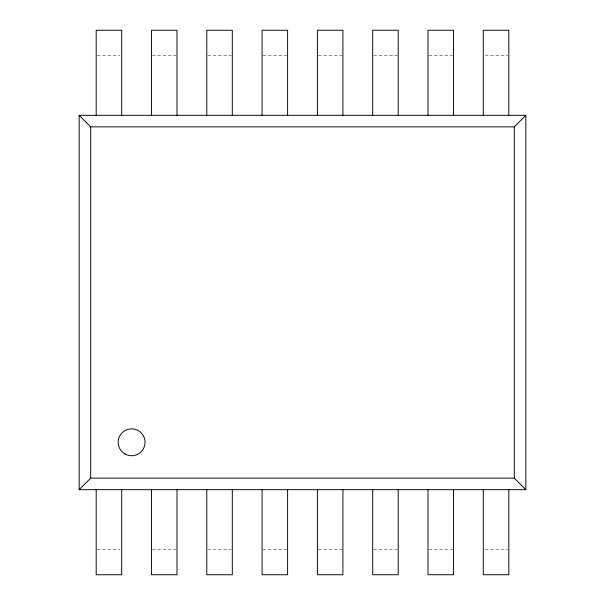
<?xml version="1.0" encoding="UTF-8"?>
<svg xmlns="http://www.w3.org/2000/svg" width="605" height="605" viewBox="0 0 605 605"><rect width="100%" height="100%" fill="white"/><g stroke="black" fill="none" stroke-linecap="round" stroke-linejoin="round"><path stroke-width="0.45" stroke-dasharray="3.02 2.27" d="M97.133 55.773L119.82 55.773M152.43 55.773L176.063 55.773M207.734 55.773L231.367 55.773M263.031 55.773L286.664 55.773M318.336 55.773L341.969 55.773M373.633 55.773L397.266 55.773M428.937 55.773L452.57 55.773M485.18 55.773L507.867 55.773M97.133 549.227L119.82 549.227M152.43 549.227L176.063 549.227M207.734 549.227L231.367 549.227M263.031 549.227L286.664 549.227M318.336 549.227L341.969 549.227M373.633 549.227L397.266 549.227M428.937 549.227L452.57 549.227M485.18 549.227L507.867 549.227"/><path stroke-width="0.91" d="M79.172 489.672L90.697 478.147L514.303 478.147L525.828 489.672L525.828 115.328L79.172 115.328L79.172 489.672L525.828 489.672M79.172 115.328L90.697 126.853L514.303 126.853L525.828 115.328M514.303 126.853L514.303 478.147M508.813 115.328L508.813 30.25L483.289 30.25L483.289 115.328M508.813 489.672L508.813 574.75L483.289 574.75L483.289 489.672M453.516 115.328L453.516 30.25L427.992 30.25L427.992 115.328M453.516 489.672L453.516 574.75L427.992 574.75L427.992 489.672M398.211 115.328L398.211 30.25L372.688 30.25L372.688 115.328M398.211 489.672L398.211 574.75L372.688 574.75L372.688 489.672M342.914 115.328L342.914 30.25L317.391 30.25L317.391 115.328M342.914 489.672L342.914 574.75L317.391 574.75L317.391 489.672M287.609 115.328L287.609 30.25L262.086 30.25L262.086 115.328M287.609 489.672L287.609 574.75L262.086 574.75L262.086 489.672M232.312 115.328L232.312 30.25L206.789 30.25L206.789 115.328M232.312 489.672L232.312 574.75L206.789 574.75L206.789 489.672M177.008 115.328L177.008 30.25L151.484 30.25L151.484 115.328M177.008 489.672L177.008 574.75L151.484 574.75L151.484 489.672M121.711 115.328L121.711 30.25L96.187 30.25L96.187 115.328M121.711 489.672L121.711 574.75L96.187 574.75L96.187 489.672M90.697 126.853L90.697 478.147M124.895 453.947A13.446 13.439 0 0 0 145.064 442.3A13.446 13.439 0 0 0 124.895 430.662A13.446 13.439 0 0 0 124.895 453.947"/></g></svg>
